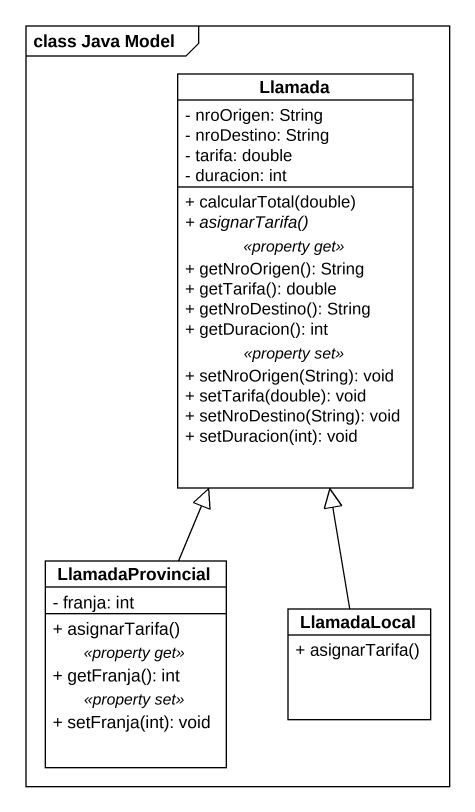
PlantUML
@startuml
mainframe class Java Model
hide circle
hide empty members
skinparam classAttributeIconSize 0
class Llamada {
  - nroOrigen: String
  - nroDestino: String
  - tarifa: double
  - duracion: int
  --
  + calcularTotal(double)
  {abstract} + asignarTarifa()
  .. <<property get>> ..
  + getNroOrigen(): String
  + getTarifa(): double
  + getNroDestino(): String
  + getDuracion(): int
  .. <<property set>> ..
  + setNroOrigen(String): void
  + setTarifa(double): void
  + setNroDestino(String): void
  + setDuracion(int): void
}
class LlamadaProvincial {
  - franja: int
  --
  + asignarTarifa()
  .. <<property get>> ..
  + getFranja(): int
  .. <<property set>> ..
  + setFranja(int): void
}
class LlamadaLocal {
  + asignarTarifa()
}
LlamadaProvincial -up-|> Llamada
LlamadaLocal -up-|> Llamada
@enduml
